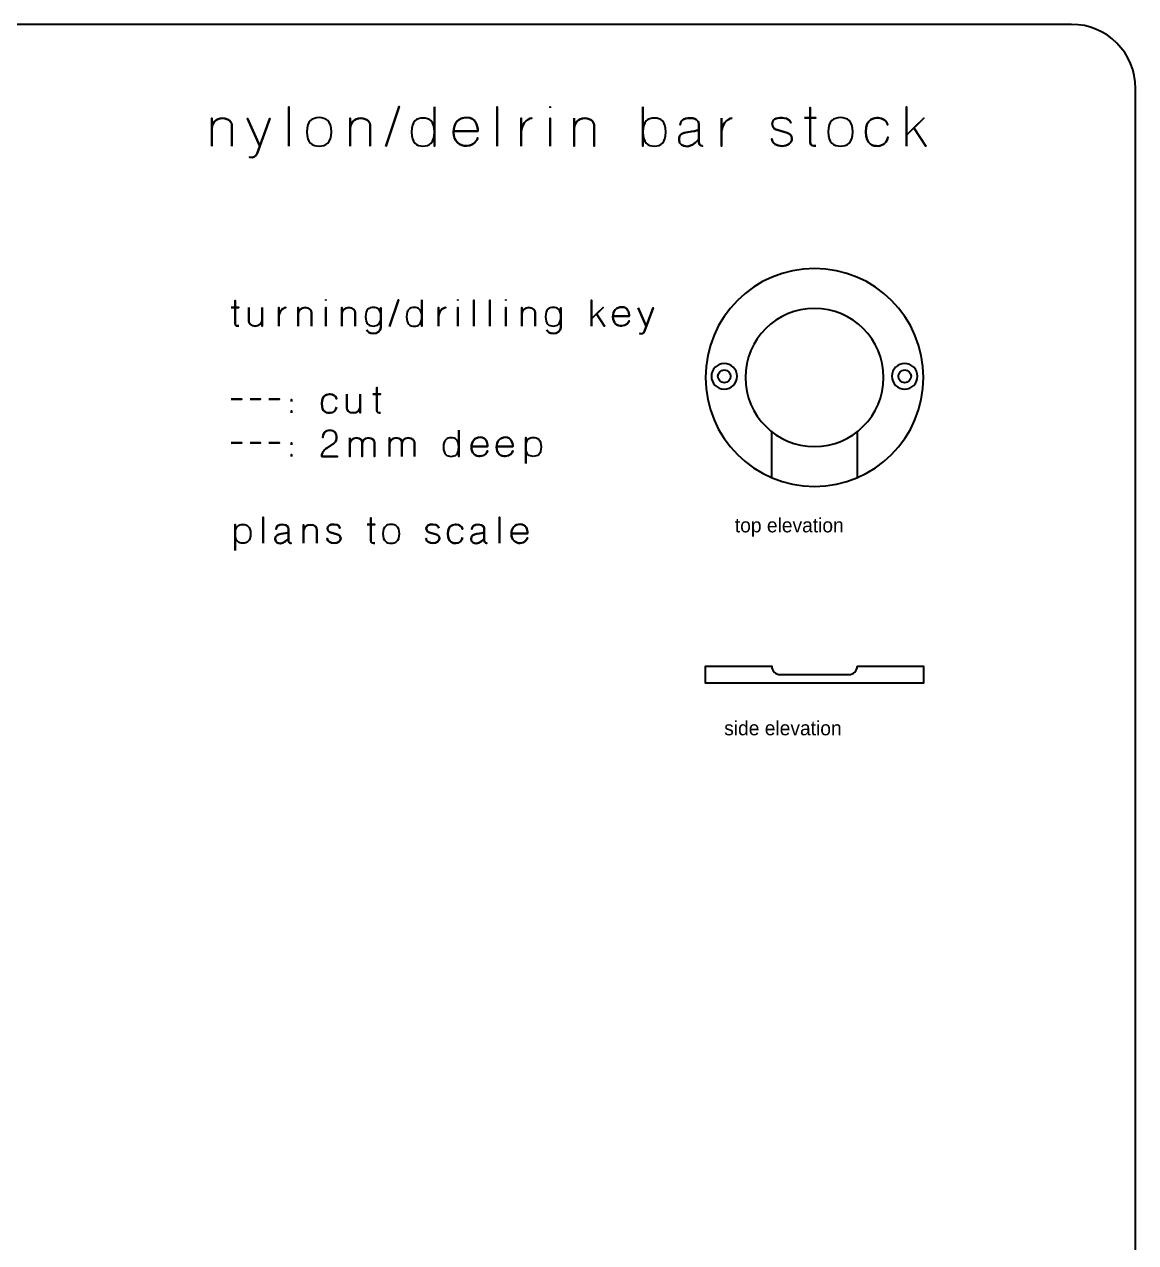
# Model space of a CAD drawing. Header units: inches. Extents: x 215 to 985, y -885 to -315.
# Drawn here: x 724.7 to 984.7, y -600.2 to -315.2 of the extents above; entities that cross this region are included whole.
import ezdxf

# ---------------------------------------------------------------- set-up
doc = ezdxf.new("R2010")
doc.units = ezdxf.units.IN
doc.header["$MEASUREMENT"] = 0
doc.layers.add('Layer 1', color=7, linetype='Continuous')

# ---------------------------------------------------------------- blocks, each defined once
blk = doc.blocks.new('block 285')
at = {"layer": 'Layer 1', "color": 179, "lineweight": 35, "true_color": 0x231f20}
for points, knots in [([(786.57, -343.68), (786.57, -343.68), (786.57, -334.52), (786.57, -334.52), (786.57, -334.52), (786.57, -343.68), (786.57, -343.68)], [0, 0, 0, 0, 1, 1, 1, 2, 2, 2, 2]), ([(809.31, -343.81), (809.31, -343.81), (812.42, -334.44), (812.42, -334.44), (812.42, -334.44), (809.31, -343.81), (809.31, -343.81)], [0, 0, 0, 0, 1, 1, 1, 2, 2, 2, 2]), ([(820.69, -334.5), (820.69, -334.5), (820.69, -343.68), (820.69, -343.68), (820.69, -343.68), (820.69, -334.5), (820.69, -334.5)], [0, 0, 0, 0, 1, 1, 1, 2, 2, 2, 2]), ([(835.32, -343.68), (835.32, -343.68), (835.32, -334.52), (835.32, -334.52), (835.32, -334.52), (835.32, -343.68), (835.32, -343.68)], [0, 0, 0, 0, 1, 1, 1, 2, 2, 2, 2]), ([(847.75, -334.74), (847.75, -334.74), (847.75, -334.51), (847.75, -334.51), (847.75, -334.51), (847.75, -334.74), (847.75, -334.74)], [0, 0, 0, 0, 1, 1, 1, 2, 2, 2, 2]), ([(869.42, -334.49), (869.42, -334.49), (869.42, -343.68), (869.42, -343.68), (869.42, -343.68), (869.42, -334.49), (869.42, -334.49)], [0, 0, 0, 0, 1, 1, 1, 2, 2, 2, 2]), ([(909.86, -343.62), (909.24, -343.65), (908.57, -343.68), (908.57, -342.83), (908.57, -341.97), (908.57, -334.7), (908.57, -334.7), (908.57, -334.7), (908.57, -341.97), (908.57, -342.83), (908.57, -343.68), (909.24, -343.65), (909.86, -343.62)], [0, 0, 0, 0, 1, 1, 1, 2, 2, 2, 3, 3, 3, 4, 4, 4, 4]), ([(931.06, -343.68), (931.06, -343.68), (931.06, -341.12), (931.06, -341.12), (931.06, -341.12), (932.81, -339.41), (932.81, -339.41), (932.81, -339.41), (935.58, -343.68), (935.58, -343.68), (935.58, -343.68), (932.81, -339.41), (932.81, -339.41), (932.81, -339.41), (935.15, -337.17), (935.15, -337.17), (935.15, -337.17), (931.06, -341.12), (931.06, -341.12), (931.06, -341.12), (931.06, -334.52), (931.06, -334.52), (931.06, -334.52), (931.06, -343.68), (931.06, -343.68)], [0, 0, 0, 0, 1, 1, 1, 2, 2, 2, 3, 3, 3, 4, 4, 4, 5, 5, 5, 6, 6, 6, 7, 7, 7, 8, 8, 8, 8]), ([(773.29, -343.68), (773.29, -343.68), (773.29, -339.44), (773.29, -338.85), (773.29, -338.27), (772.71, -337.18), (771.09, -337.17), (769.47, -337.15), (768.62, -338.41), (768.62, -339.58), (768.62, -338.41), (769.47, -337.15), (771.09, -337.17), (772.71, -337.18), (773.29, -338.27), (773.29, -338.85), (773.29, -339.44), (773.29, -343.68), (773.29, -343.68)], [0, 0, 0, 0, 1, 1, 1, 2, 2, 2, 3, 3, 3, 4, 4, 4, 5, 5, 5, 6, 6, 6, 6]), ([(768.62, -343.68), (768.62, -343.68), (768.62, -337.17), (768.62, -337.17), (768.62, -337.17), (768.62, -343.68), (768.62, -343.68)], [0, 0, 0, 0, 1, 1, 1, 2, 2, 2, 2]), ([(779.79, -343.72), (779.79, -343.72), (776.96, -337.2), (776.96, -337.2), (776.96, -337.2), (779.79, -343.72), (779.79, -343.72)], [0, 0, 0, 0, 1, 1, 1, 2, 2, 2, 2]), ([(779.17, -345.39), (779.17, -345.39), (782.19, -337.25), (782.19, -337.25), (782.19, -337.25), (779.17, -345.39), (779.17, -345.39), (778.9, -346.11), (778.29, -346.56), (777.44, -346.3), (778.29, -346.56), (778.9, -346.11), (779.17, -345.39)], [0, 0, 0, 0, 1, 1, 1, 2, 2, 2, 3, 3, 3, 4, 4, 4, 4]), ([(790.8, -340.35), (790.8, -337.79), (792.11, -337.04), (793.69, -337.04), (795.27, -337.04), (796.57, -337.79), (796.57, -340.35), (796.57, -342.93), (795.27, -343.68), (793.69, -343.68), (792.11, -343.68), (790.8, -342.93), (790.8, -340.35)], [0, 0, 0, 0, 1, 1, 1, 2, 2, 2, 3, 3, 3, 4, 4, 4, 4]), ([(790.8, -340.35), (790.8, -337.79), (792.11, -337.04), (793.69, -337.04), (795.27, -337.04), (796.57, -337.79), (796.57, -340.35), (796.57, -342.93), (795.27, -343.68), (793.69, -343.68), (792.11, -343.68), (790.8, -342.93), (790.8, -340.35)], [0, 0, 0, 0, 1, 1, 1, 2, 2, 2, 3, 3, 3, 4, 4, 4, 4]), ([(805.64, -343.68), (805.64, -343.68), (805.64, -339.44), (805.64, -338.85), (805.64, -338.27), (805.05, -337.18), (803.44, -337.17), (801.81, -337.15), (800.96, -338.41), (800.96, -339.58), (800.96, -338.41), (801.81, -337.15), (803.44, -337.17), (805.05, -337.18), (805.64, -338.27), (805.64, -338.85), (805.64, -339.44), (805.64, -343.68), (805.64, -343.68)], [0, 0, 0, 0, 1, 1, 1, 2, 2, 2, 3, 3, 3, 4, 4, 4, 5, 5, 5, 6, 6, 6, 6]), ([(800.96, -343.68), (800.96, -343.68), (800.96, -337.17), (800.96, -337.17), (800.96, -337.17), (800.96, -343.68), (800.96, -343.68)], [0, 0, 0, 0, 1, 1, 1, 2, 2, 2, 2]), ([(817.98, -337.13), (819.45, -337.13), (820.67, -337.86), (820.67, -340.4), (820.67, -342.94), (819.45, -343.68), (817.98, -343.68), (816.51, -343.68), (815.3, -342.94), (815.3, -340.4), (815.3, -337.86), (816.51, -337.13), (817.98, -337.13)], [0, 0, 0, 0, 1, 1, 1, 2, 2, 2, 3, 3, 3, 4, 4, 4, 4]), ([(817.98, -337.13), (819.45, -337.13), (820.67, -337.86), (820.67, -340.4), (820.67, -342.94), (819.45, -343.68), (817.98, -343.68), (816.51, -343.68), (815.3, -342.94), (815.3, -340.4), (815.3, -337.86), (816.51, -337.13), (817.98, -337.13)], [0, 0, 0, 0, 1, 1, 1, 2, 2, 2, 3, 3, 3, 4, 4, 4, 4]), ([(830.81, -340.2), (830.81, -338.79), (830.25, -336.99), (828.23, -336.99), (826.22, -336.99), (825.12, -338.36), (825.12, -340.45), (825.12, -342.56), (826.54, -343.68), (828.23, -343.63), (829.93, -343.58), (830.67, -342.26), (830.76, -341.79), (830.67, -342.26), (829.93, -343.58), (828.23, -343.63), (826.54, -343.68), (825.12, -342.56), (825.12, -340.45), (825.12, -338.36), (826.22, -336.99), (828.23, -336.99), (830.25, -336.99), (830.81, -338.79), (830.81, -340.2), (830.81, -340.2), (825.13, -340.2), (825.13, -340.2), (825.13, -340.2), (830.81, -340.2), (830.81, -340.2)], [0, 0, 0, 0, 1, 1, 1, 2, 2, 2, 3, 3, 3, 4, 4, 4, 5, 5, 5, 6, 6, 6, 7, 7, 7, 8, 8, 8, 9, 9, 9, 10, 10, 10, 10]), ([(840.96, -340.35), (840.92, -338.89), (842.26, -337.15), (843.44, -337.17), (842.26, -337.15), (840.92, -338.89), (840.96, -340.35)], [0, 0, 0, 0, 1, 1, 1, 2, 2, 2, 2]), ([(840.96, -343.68), (840.96, -343.68), (840.96, -337.17), (840.96, -337.17), (840.96, -337.17), (840.96, -343.68), (840.96, -343.68)], [0, 0, 0, 0, 1, 1, 1, 2, 2, 2, 2]), ([(847.75, -343.67), (847.75, -343.67), (847.75, -337.15), (847.75, -337.15), (847.75, -337.15), (847.75, -343.69), (847.75, -343.67)], [0, 0, 0, 0, 1, 1, 1, 2, 2, 2, 2]), ([(858.02, -338.85), (858.02, -338.27), (857.44, -337.18), (855.83, -337.17), (854.2, -337.15), (853.35, -338.41), (853.35, -339.58), (853.35, -338.41), (854.2, -337.15), (855.83, -337.17), (857.44, -337.18), (858.02, -338.27), (858.02, -338.85), (858.02, -339.44), (858.02, -343.68), (858.02, -343.68), (858.02, -343.68), (858.02, -339.44), (858.02, -338.85)], [0, 0, 0, 0, 1, 1, 1, 2, 2, 2, 3, 3, 3, 4, 4, 4, 5, 5, 5, 6, 6, 6, 6]), ([(853.35, -337.17), (853.35, -337.17), (853.35, -343.68), (853.35, -343.68), (853.35, -343.68), (853.35, -337.17), (853.35, -337.17)], [0, 0, 0, 0, 1, 1, 1, 2, 2, 2, 2]), ([(872.11, -337.13), (873.59, -337.13), (874.8, -337.85), (874.8, -340.4), (874.8, -342.94), (873.59, -343.68), (872.11, -343.68), (870.62, -343.68), (869.42, -342.94), (869.42, -340.4), (869.42, -337.85), (870.62, -337.13), (872.11, -337.13)], [0, 0, 0, 0, 1, 1, 1, 2, 2, 2, 3, 3, 3, 4, 4, 4, 4]), ([(872.11, -337.13), (873.59, -337.13), (874.8, -337.85), (874.8, -340.4), (874.8, -342.94), (873.59, -343.68), (872.11, -343.68), (870.62, -343.68), (869.42, -342.94), (869.42, -340.4), (869.42, -337.85), (870.62, -337.13), (872.11, -337.13)], [0, 0, 0, 0, 1, 1, 1, 2, 2, 2, 3, 3, 3, 4, 4, 4, 4]), ([(882.5, -342.85), (882.5, -342.85), (882.5, -338.68), (882.5, -338.68), (882.5, -338.14), (882.23, -337.13), (880.52, -337.13), (878.8, -337.13), (878.17, -337.9), (878.17, -338.7), (878.17, -337.9), (878.8, -337.13), (880.52, -337.13), (882.23, -337.13), (882.5, -338.14), (882.5, -338.68), (882.5, -338.68), (882.5, -342.85), (882.5, -342.85), (882.5, -343.62), (883.4, -343.68), (883.4, -343.68), (883.4, -343.68), (882.5, -343.62), (882.5, -342.85)], [0, 0, 0, 0, 1, 1, 1, 2, 2, 2, 3, 3, 3, 4, 4, 4, 5, 5, 5, 6, 6, 6, 7, 7, 7, 8, 8, 8, 8]), ([(890.31, -337.17), (889.13, -337.15), (887.78, -338.89), (887.82, -340.35), (887.78, -338.89), (889.13, -337.15), (890.31, -337.17)], [0, 0, 0, 0, 1, 1, 1, 2, 2, 2, 2]), ([(887.82, -337.17), (887.82, -337.17), (887.82, -343.68), (887.82, -343.68), (887.82, -343.68), (887.82, -337.17), (887.82, -337.17)], [0, 0, 0, 0, 1, 1, 1, 2, 2, 2, 2]), ([(904, -338.33), (904.02, -338.02), (903.6, -337.13), (902, -337.06), (900.4, -337.03), (899.67, -337.53), (899.67, -338.51), (899.67, -339.5), (900.49, -339.81), (900.8, -339.9), (900.8, -339.9), (903.2, -340.61), (903.2, -340.61), (903.51, -340.68), (904.28, -341.03), (904.28, -341.97), (904.28, -342.91), (903.27, -343.68), (902, -343.68), (900.73, -343.68), (899.58, -343.01), (899.58, -342.02), (899.58, -343.01), (900.73, -343.68), (902, -343.68), (903.27, -343.68), (904.28, -342.91), (904.28, -341.97), (904.28, -341.03), (903.51, -340.68), (903.2, -340.61), (903.2, -340.61), (900.8, -339.9), (900.8, -339.9), (900.49, -339.81), (899.67, -339.5), (899.67, -338.51), (899.67, -337.53), (900.4, -337.03), (902, -337.06), (903.6, -337.13), (904.02, -338.02), (904, -338.33)], [0, 0, 0, 0, 1, 1, 1, 2, 2, 2, 3, 3, 3, 4, 4, 4, 5, 5, 5, 6, 6, 6, 7, 7, 7, 8, 8, 8, 9, 9, 9, 10, 10, 10, 11, 11, 11, 12, 12, 12, 13, 13, 13, 14, 14, 14, 14]), ([(907.24, -337.1), (907.24, -337.1), (909.89, -337.1), (909.89, -337.1), (909.89, -337.1), (907.24, -337.1), (907.24, -337.1)], [0, 0, 0, 0, 1, 1, 1, 2, 2, 2, 2]), ([(912.75, -340.35), (912.75, -337.79), (914.06, -337.04), (915.63, -337.04), (917.22, -337.04), (918.51, -337.79), (918.51, -340.35), (918.51, -342.93), (917.22, -343.68), (915.63, -343.68), (914.06, -343.68), (912.75, -342.93), (912.75, -340.35)], [0, 0, 0, 0, 1, 1, 1, 2, 2, 2, 3, 3, 3, 4, 4, 4, 4]), ([(912.75, -340.35), (912.75, -337.79), (914.06, -337.04), (915.63, -337.04), (917.22, -337.04), (918.51, -337.79), (918.51, -340.35), (918.51, -342.93), (917.22, -343.68), (915.63, -343.68), (914.06, -343.68), (912.75, -342.93), (912.75, -340.35)], [0, 0, 0, 0, 1, 1, 1, 2, 2, 2, 3, 3, 3, 4, 4, 4, 4]), ([(924.44, -343.68), (923.38, -343.68), (921.54, -343.5), (921.54, -340.32), (921.54, -337.14), (923.59, -337.1), (924.49, -337.1), (925.4, -337.1), (926.59, -337.8), (926.67, -338.69), (926.59, -337.8), (925.4, -337.1), (924.49, -337.1), (923.59, -337.1), (921.54, -337.14), (921.54, -340.32), (921.54, -343.5), (923.38, -343.68), (924.44, -343.68), (925.52, -343.68), (926.67, -342.68), (926.7, -341.61), (926.67, -342.68), (925.52, -343.68), (924.44, -343.68)], [0, 0, 0, 0, 1, 1, 1, 2, 2, 2, 3, 3, 3, 4, 4, 4, 5, 5, 5, 6, 6, 6, 7, 7, 7, 8, 8, 8, 8]), ([(879.77, -343.76), (878.71, -343.72), (877.87, -343.39), (877.87, -342.22), (877.87, -341.04), (878.59, -340.54), (879.93, -340.42), (881.27, -340.29), (881.86, -340.09), (882.5, -339.91), (881.86, -340.09), (881.27, -340.29), (879.93, -340.42), (878.59, -340.54), (877.87, -341.04), (877.87, -342.22), (877.87, -343.39), (878.71, -343.72), (879.77, -343.76), (880.81, -343.79), (882.12, -342.56), (882.5, -342.02), (882.12, -342.56), (880.81, -343.79), (879.77, -343.76)], [0, 0, 0, 0, 1, 1, 1, 2, 2, 2, 3, 3, 3, 4, 4, 4, 5, 5, 5, 6, 6, 6, 7, 7, 7, 8, 8, 8, 8])]:
    blk.add_open_spline(points, degree=3, knots=knots, dxfattribs=at)
blk = doc.blocks.new('block 287')
at = {"layer": 'Layer 1', "color": 179, "lineweight": 35, "true_color": 0x231f20}
blk.add_open_spline([(888.44, -396.06), (887.61, -396.06), (886.95, -396.73), (886.95, -397.55), (886.95, -398.37), (887.61, -399.04), (888.44, -399.04), (889.26, -399.04), (889.93, -398.37), (889.93, -397.55), (889.93, -396.73), (889.26, -396.06), (888.44, -396.06)], degree=3, knots=[0, 0, 0, 0, 1, 1, 1, 2, 2, 2, 3, 3, 3, 4, 4, 4, 4], dxfattribs=at)
blk = doc.blocks.new('block 286')
at = {"layer": 'Layer 1'}
blk.add_blockref('block 287', (0, 0), dxfattribs=at)
blk = doc.blocks.new('block 289')
at = {"layer": 'Layer 1', "color": 179, "lineweight": 35, "true_color": 0x231f20}
blk.add_open_spline([(930.66, -396.06), (929.84, -396.06), (929.17, -396.73), (929.17, -397.55), (929.17, -398.37), (929.84, -399.04), (930.66, -399.04), (931.48, -399.04), (932.15, -398.37), (932.15, -397.55), (932.15, -396.73), (931.48, -396.06), (930.66, -396.06)], degree=3, knots=[0, 0, 0, 0, 1, 1, 1, 2, 2, 2, 3, 3, 3, 4, 4, 4, 4], dxfattribs=at)
blk = doc.blocks.new('block 288')
at = {"layer": 'Layer 1'}
blk.add_blockref('block 289', (0, 0), dxfattribs=at)

msp = doc.modelspace()

# ---------------------------------------------------------------- linework, layer by layer
at = {"layer": 'Layer 1', "color": 95, "lineweight": 35, "true_color": 0x2db34a}
for points in [[(899.56, -421.31), (899.56, -410.5)], [(919.56, -410.5), (919.56, -421.31)]]:
    msp.add_lwpolyline(points, dxfattribs=at)
at = {"layer": 'Layer 1', "color": 179, "lineweight": 35, "true_color": 0x231f20}
for points, knots in [([(984.67, -870.21), (984.67, -878.5), (977.96, -885.21), (969.67, -885.21), (969.67, -885.21), (229.67, -885.21), (229.67, -885.21), (221.39, -885.21), (214.67, -878.5), (214.67, -870.21), (214.67, -870.21), (214.67, -330.21), (214.67, -330.21), (214.67, -321.93), (221.39, -315.21), (229.67, -315.21), (229.67, -315.21), (969.67, -315.21), (969.67, -315.21), (977.96, -315.21), (984.67, -321.93), (984.67, -330.21), (984.67, -330.21), (984.67, -870.21), (984.67, -870.21)], [0, 0, 0, 0, 1, 1, 1, 2, 2, 2, 3, 3, 3, 4, 4, 4, 5, 5, 5, 6, 6, 6, 7, 7, 7, 8, 8, 8, 8]), ([(935.06, -397.82), (935.06, -411.9), (923.65, -423.32), (909.56, -423.32), (895.48, -423.32), (884.06, -411.9), (884.06, -397.82), (884.06, -383.74), (895.48, -372.32), (909.56, -372.32), (923.65, -372.32), (935.06, -383.74), (935.06, -397.82)], [0, 0, 0, 0, 1, 1, 1, 2, 2, 2, 3, 3, 3, 4, 4, 4, 4]), ([(773.14, -381.42), (773.14, -381.42), (774.91, -381.42), (774.91, -381.42), (774.91, -381.42), (773.14, -381.42), (773.14, -381.42)], [0, 0, 0, 0, 1, 1, 1, 2, 2, 2, 2]), ([(774.89, -385.76), (774.48, -385.79), (774.03, -385.81), (774.03, -385.24), (774.03, -384.66), (774.03, -379.82), (774.03, -379.82), (774.03, -379.82), (774.03, -384.66), (774.03, -385.24), (774.03, -385.81), (774.48, -385.79), (774.89, -385.76)], [0, 0, 0, 0, 1, 1, 1, 2, 2, 2, 3, 3, 3, 4, 4, 4, 4]), ([(777.25, -381.44), (777.25, -381.44), (777.25, -384.28), (777.25, -384.67), (777.25, -385.06), (777.64, -385.79), (778.71, -385.8), (779.79, -385.81), (780.37, -384.97), (780.37, -384.19), (780.37, -384.97), (779.79, -385.81), (778.71, -385.8), (777.64, -385.79), (777.25, -385.06), (777.25, -384.67), (777.25, -384.28), (777.25, -381.44), (777.25, -381.44)], [0, 0, 0, 0, 1, 1, 1, 2, 2, 2, 3, 3, 3, 4, 4, 4, 5, 5, 5, 6, 6, 6, 6]), ([(780.37, -381.44), (780.37, -381.44), (780.37, -385.8), (780.37, -385.8), (780.37, -385.8), (780.37, -381.44), (780.37, -381.44)], [0, 0, 0, 0, 1, 1, 1, 2, 2, 2, 2]), ([(784.27, -383.59), (784.24, -382.61), (785.14, -381.45), (785.92, -381.46), (785.14, -381.45), (784.24, -382.61), (784.27, -383.59)], [0, 0, 0, 0, 1, 1, 1, 2, 2, 2, 2]), ([(784.27, -385.81), (784.27, -385.81), (784.27, -381.46), (784.27, -381.46), (784.27, -381.46), (784.27, -385.81), (784.27, -385.81)], [0, 0, 0, 0, 1, 1, 1, 2, 2, 2, 2]), ([(791.9, -385.81), (791.9, -385.81), (791.9, -382.98), (791.9, -382.59), (791.9, -382.2), (791.51, -381.47), (790.44, -381.46), (789.35, -381.45), (788.79, -382.29), (788.79, -383.07), (788.79, -382.29), (789.35, -381.45), (790.44, -381.46), (791.51, -381.47), (791.9, -382.2), (791.9, -382.59), (791.9, -382.98), (791.9, -385.81), (791.9, -385.81)], [0, 0, 0, 0, 1, 1, 1, 2, 2, 2, 3, 3, 3, 4, 4, 4, 5, 5, 5, 6, 6, 6, 6]), ([(788.79, -385.81), (788.79, -385.81), (788.79, -381.46), (788.79, -381.46), (788.79, -381.46), (788.79, -385.81), (788.79, -385.81)], [0, 0, 0, 0, 1, 1, 1, 2, 2, 2, 2]), ([(795.27, -379.84), (795.27, -379.84), (795.27, -379.69), (795.27, -379.69), (795.27, -379.69), (795.27, -379.84), (795.27, -379.84)], [0, 0, 0, 0, 1, 1, 1, 2, 2, 2, 2]), ([(795.27, -385.8), (795.27, -385.8), (795.27, -381.45), (795.27, -381.45), (795.27, -381.45), (795.27, -385.81), (795.27, -385.8)], [0, 0, 0, 0, 1, 1, 1, 2, 2, 2, 2]), ([(802.12, -385.81), (802.12, -385.81), (802.12, -382.98), (802.12, -382.59), (802.12, -382.2), (801.73, -381.47), (800.66, -381.46), (799.57, -381.45), (799.01, -382.29), (799.01, -383.07), (799.01, -382.29), (799.57, -381.45), (800.66, -381.46), (801.73, -381.47), (802.12, -382.2), (802.12, -382.59), (802.12, -382.98), (802.12, -385.81), (802.12, -385.81)], [0, 0, 0, 0, 1, 1, 1, 2, 2, 2, 3, 3, 3, 4, 4, 4, 5, 5, 5, 6, 6, 6, 6]), ([(799.01, -385.81), (799.01, -385.81), (799.01, -381.46), (799.01, -381.46), (799.01, -381.46), (799.01, -385.81), (799.01, -385.81)], [0, 0, 0, 0, 1, 1, 1, 2, 2, 2, 2]), ([(806.35, -381.42), (807.34, -381.42), (808.15, -381.91), (808.15, -383.6), (808.15, -385.3), (807.34, -385.79), (806.35, -385.79), (805.37, -385.79), (804.57, -385.3), (804.57, -383.6), (804.57, -381.91), (805.37, -381.42), (806.35, -381.42)], [0, 0, 0, 0, 1, 1, 1, 2, 2, 2, 3, 3, 3, 4, 4, 4, 4]), ([(806.35, -381.42), (807.34, -381.42), (808.15, -381.91), (808.15, -383.6), (808.15, -385.3), (807.34, -385.79), (806.35, -385.79), (805.37, -385.79), (804.57, -385.3), (804.57, -383.6), (804.57, -381.91), (805.37, -381.42), (806.35, -381.42)], [0, 0, 0, 0, 1, 1, 1, 2, 2, 2, 3, 3, 3, 4, 4, 4, 4]), ([(804.82, -386.69), (804.91, -387.19), (805.53, -387.48), (806.38, -387.52), (807.24, -387.54), (808.15, -386.91), (808.15, -386.12), (808.15, -385.32), (808.15, -381.49), (808.15, -381.49), (808.15, -381.49), (808.15, -385.32), (808.15, -386.12), (808.15, -386.91), (807.24, -387.54), (806.38, -387.52), (805.53, -387.48), (804.91, -387.19), (804.82, -386.69)], [0, 0, 0, 0, 1, 1, 1, 2, 2, 2, 3, 3, 3, 4, 4, 4, 5, 5, 5, 6, 6, 6, 6]), ([(810.15, -385.89), (810.15, -385.89), (812.22, -379.64), (812.22, -379.64), (812.22, -379.64), (810.15, -385.89), (810.15, -385.89)], [0, 0, 0, 0, 1, 1, 1, 2, 2, 2, 2]), ([(815.93, -381.44), (816.91, -381.44), (817.73, -381.93), (817.73, -383.62), (817.73, -385.31), (816.91, -385.81), (815.93, -385.81), (814.95, -385.81), (814.14, -385.31), (814.14, -383.62), (814.14, -381.93), (814.95, -381.44), (815.93, -381.44)], [0, 0, 0, 0, 1, 1, 1, 2, 2, 2, 3, 3, 3, 4, 4, 4, 4]), ([(815.93, -381.44), (816.91, -381.44), (817.73, -381.93), (817.73, -383.62), (817.73, -385.31), (816.91, -385.81), (815.93, -385.81), (814.95, -385.81), (814.14, -385.31), (814.14, -383.62), (814.14, -381.93), (814.95, -381.44), (815.93, -381.44)], [0, 0, 0, 0, 1, 1, 1, 2, 2, 2, 3, 3, 3, 4, 4, 4, 4]), ([(817.73, -379.68), (817.73, -379.68), (817.73, -385.81), (817.73, -385.81), (817.73, -385.81), (817.73, -379.68), (817.73, -379.68)], [0, 0, 0, 0, 1, 1, 1, 2, 2, 2, 2]), ([(821.63, -383.59), (821.6, -382.61), (822.5, -381.45), (823.29, -381.46), (822.5, -381.45), (821.6, -382.61), (821.63, -383.59)], [0, 0, 0, 0, 1, 1, 1, 2, 2, 2, 2]), ([(821.63, -385.81), (821.63, -385.81), (821.63, -381.46), (821.63, -381.46), (821.63, -381.46), (821.63, -385.81), (821.63, -385.81)], [0, 0, 0, 0, 1, 1, 1, 2, 2, 2, 2]), ([(826.16, -379.84), (826.16, -379.84), (826.16, -379.69), (826.16, -379.69), (826.16, -379.69), (826.16, -379.84), (826.16, -379.84)], [0, 0, 0, 0, 1, 1, 1, 2, 2, 2, 2]), ([(826.16, -385.8), (826.16, -385.8), (826.16, -381.45), (826.16, -381.45), (826.16, -381.45), (826.16, -385.81), (826.16, -385.8)], [0, 0, 0, 0, 1, 1, 1, 2, 2, 2, 2]), ([(829.89, -385.81), (829.89, -385.81), (829.89, -379.7), (829.89, -379.7), (829.89, -379.7), (829.89, -385.81), (829.89, -385.81)], [0, 0, 0, 0, 1, 1, 1, 2, 2, 2, 2]), ([(833.62, -385.81), (833.62, -385.81), (833.62, -379.7), (833.62, -379.7), (833.62, -379.7), (833.62, -385.81), (833.62, -385.81)], [0, 0, 0, 0, 1, 1, 1, 2, 2, 2, 2]), ([(837.37, -379.84), (837.37, -379.84), (837.37, -379.69), (837.37, -379.69), (837.37, -379.69), (837.37, -379.84), (837.37, -379.84)], [0, 0, 0, 0, 1, 1, 1, 2, 2, 2, 2]), ([(837.37, -385.8), (837.37, -385.8), (837.37, -381.45), (837.37, -381.45), (837.37, -381.45), (837.37, -385.81), (837.37, -385.8)], [0, 0, 0, 0, 1, 1, 1, 2, 2, 2, 2]), ([(844.22, -385.81), (844.22, -385.81), (844.22, -382.98), (844.22, -382.59), (844.22, -382.2), (843.83, -381.47), (842.75, -381.46), (841.67, -381.45), (841.1, -382.29), (841.1, -383.07), (841.1, -382.29), (841.67, -381.45), (842.75, -381.46), (843.83, -381.47), (844.22, -382.2), (844.22, -382.59), (844.22, -382.98), (844.22, -385.81), (844.22, -385.81)], [0, 0, 0, 0, 1, 1, 1, 2, 2, 2, 3, 3, 3, 4, 4, 4, 5, 5, 5, 6, 6, 6, 6]), ([(841.1, -385.81), (841.1, -385.81), (841.1, -381.46), (841.1, -381.46), (841.1, -381.46), (841.1, -385.81), (841.1, -385.81)], [0, 0, 0, 0, 1, 1, 1, 2, 2, 2, 2]), ([(848.45, -381.42), (849.43, -381.42), (850.25, -381.91), (850.25, -383.6), (850.25, -385.3), (849.43, -385.79), (848.45, -385.79), (847.47, -385.79), (846.66, -385.3), (846.66, -383.6), (846.66, -381.91), (847.47, -381.42), (848.45, -381.42)], [0, 0, 0, 0, 1, 1, 1, 2, 2, 2, 3, 3, 3, 4, 4, 4, 4]), ([(848.45, -381.42), (849.43, -381.42), (850.25, -381.91), (850.25, -383.6), (850.25, -385.3), (849.43, -385.79), (848.45, -385.79), (847.47, -385.79), (846.66, -385.3), (846.66, -383.6), (846.66, -381.91), (847.47, -381.42), (848.45, -381.42)], [0, 0, 0, 0, 1, 1, 1, 2, 2, 2, 3, 3, 3, 4, 4, 4, 4]), ([(846.92, -386.69), (847.01, -387.19), (847.63, -387.48), (848.48, -387.52), (849.34, -387.54), (850.25, -386.91), (850.25, -386.12), (850.25, -385.32), (850.25, -381.49), (850.25, -381.49), (850.25, -381.49), (850.25, -385.32), (850.25, -386.12), (850.25, -386.91), (849.34, -387.54), (848.48, -387.52), (847.63, -387.48), (847.01, -387.19), (846.92, -386.69)], [0, 0, 0, 0, 1, 1, 1, 2, 2, 2, 3, 3, 3, 4, 4, 4, 5, 5, 5, 6, 6, 6, 6]), ([(857.39, -385.81), (857.39, -385.81), (857.39, -384.09), (857.39, -384.09), (857.39, -384.09), (858.56, -382.96), (858.56, -382.96), (858.56, -382.96), (860.41, -385.81), (860.41, -385.81), (860.41, -385.81), (858.56, -382.96), (858.56, -382.96), (858.56, -382.96), (860.12, -381.46), (860.12, -381.46), (860.12, -381.46), (857.39, -384.09), (857.39, -384.09), (857.39, -384.09), (857.39, -379.7), (857.39, -379.7), (857.39, -379.7), (857.39, -385.81), (857.39, -385.81)], [0, 0, 0, 0, 1, 1, 1, 2, 2, 2, 3, 3, 3, 4, 4, 4, 5, 5, 5, 6, 6, 6, 7, 7, 7, 8, 8, 8, 8]), ([(862.43, -383.49), (862.43, -383.49), (866.21, -383.49), (866.21, -383.49), (866.21, -382.55), (865.84, -381.34), (864.49, -381.34), (863.16, -381.34), (862.42, -382.26), (862.42, -383.65), (862.42, -385.06), (863.37, -385.81), (864.49, -385.77), (865.63, -385.74), (866.12, -384.86), (866.18, -384.54), (866.12, -384.86), (865.63, -385.74), (864.49, -385.77), (863.37, -385.81), (862.42, -385.06), (862.42, -383.65), (862.42, -382.26), (863.16, -381.34), (864.49, -381.34), (865.84, -381.34), (866.21, -382.55), (866.21, -383.49), (866.21, -383.49), (862.43, -383.49), (862.43, -383.49)], [0, 0, 0, 0, 1, 1, 1, 2, 2, 2, 3, 3, 3, 4, 4, 4, 5, 5, 5, 6, 6, 6, 7, 7, 7, 8, 8, 8, 9, 9, 9, 10, 10, 10, 10]), ([(868.3, -381.49), (868.3, -381.49), (870.19, -385.83), (870.19, -385.83), (870.19, -385.83), (868.3, -381.49), (868.3, -381.49)], [0, 0, 0, 0, 1, 1, 1, 2, 2, 2, 2]), ([(868.63, -387.55), (869.19, -387.73), (869.6, -387.42), (869.78, -386.95), (869.78, -386.95), (871.79, -381.52), (871.79, -381.52), (871.79, -381.52), (869.78, -386.95), (869.78, -386.95), (869.6, -387.42), (869.19, -387.73), (868.63, -387.55)], [0, 0, 0, 0, 1, 1, 1, 2, 2, 2, 3, 3, 3, 4, 4, 4, 4]), ([(925.71, -397.82), (925.71, -406.74), (918.48, -413.97), (909.56, -413.97), (900.64, -413.97), (893.41, -406.74), (893.41, -397.82), (893.41, -388.9), (900.64, -381.67), (909.56, -381.67), (918.48, -381.67), (925.71, -388.9), (925.71, -397.82)], [0, 0, 0, 0, 1, 1, 1, 2, 2, 2, 3, 3, 3, 4, 4, 4, 4]), ([(797.76, -404.75), (797.74, -405.46), (796.97, -406.13), (796.25, -406.13), (795.54, -406.13), (794.31, -406.01), (794.31, -403.88), (794.31, -401.76), (795.69, -401.74), (796.29, -401.74), (796.89, -401.74), (797.68, -402.2), (797.74, -402.8), (797.68, -402.2), (796.89, -401.74), (796.29, -401.74), (795.69, -401.74), (794.31, -401.76), (794.31, -403.88), (794.31, -406.01), (795.54, -406.13), (796.25, -406.13), (796.97, -406.13), (797.74, -405.46), (797.76, -404.75)], [0, 0, 0, 0, 1, 1, 1, 2, 2, 2, 3, 3, 3, 4, 4, 4, 5, 5, 5, 6, 6, 6, 7, 7, 7, 8, 8, 8, 8]), ([(800.18, -401.76), (800.18, -401.76), (800.18, -404.6), (800.18, -404.99), (800.18, -405.38), (800.57, -406.11), (801.65, -406.12), (802.73, -406.13), (803.31, -405.29), (803.31, -404.51), (803.31, -405.29), (802.73, -406.13), (801.65, -406.12), (800.57, -406.11), (800.18, -405.38), (800.18, -404.99), (800.18, -404.6), (800.18, -401.76), (800.18, -401.76)], [0, 0, 0, 0, 1, 1, 1, 2, 2, 2, 3, 3, 3, 4, 4, 4, 5, 5, 5, 6, 6, 6, 6]), ([(803.31, -401.76), (803.31, -401.76), (803.31, -406.12), (803.31, -406.12), (803.31, -406.12), (803.31, -401.76), (803.31, -401.76)], [0, 0, 0, 0, 1, 1, 1, 2, 2, 2, 2]), ([(806.26, -401.74), (806.26, -401.74), (808.03, -401.74), (808.03, -401.74), (808.03, -401.74), (806.26, -401.74), (806.26, -401.74)], [0, 0, 0, 0, 1, 1, 1, 2, 2, 2, 2]), ([(808.01, -406.08), (807.6, -406.11), (807.15, -406.13), (807.15, -405.56), (807.15, -404.98), (807.15, -400.14), (807.15, -400.14), (807.15, -400.14), (807.15, -404.98), (807.15, -405.56), (807.15, -406.13), (807.6, -406.11), (808.01, -406.08)], [0, 0, 0, 0, 1, 1, 1, 2, 2, 2, 3, 3, 3, 4, 4, 4, 4]), ([(773.14, -402.93), (773.14, -402.93), (775.6, -402.93), (775.6, -402.93), (775.6, -402.93), (773.14, -402.93), (773.14, -402.93)], [0, 0, 0, 0, 1, 1, 1, 2, 2, 2, 2]), ([(777.54, -402.93), (777.54, -402.93), (780.01, -402.93), (780.01, -402.93), (780.01, -402.93), (777.54, -402.93), (777.54, -402.93)], [0, 0, 0, 0, 1, 1, 1, 2, 2, 2, 2]), ([(781.95, -402.93), (781.95, -402.93), (784.41, -402.93), (784.41, -402.93), (784.41, -402.93), (781.95, -402.93), (781.95, -402.93)], [0, 0, 0, 0, 1, 1, 1, 2, 2, 2, 2]), ([(787.26, -403.45), (787.26, -403.45), (787.26, -402.98), (787.26, -402.98), (787.26, -402.98), (787.26, -403.45), (787.26, -403.45)], [0, 0, 0, 0, 1, 1, 1, 2, 2, 2, 2]), ([(787.26, -406.13), (787.26, -406.13), (787.26, -405.66), (787.26, -405.66), (787.26, -405.66), (787.26, -406.13), (787.26, -406.13)], [0, 0, 0, 0, 1, 1, 1, 2, 2, 2, 2]), ([(794.31, -416.29), (794.35, -415.05), (795.01, -414.65), (795.73, -414.18), (795.73, -414.18), (797.18, -413.21), (797.18, -413.21), (797.78, -412.8), (797.77, -412.2), (797.77, -411.64), (797.77, -411.06), (797.41, -410.13), (796.21, -410.13), (795, -410.13), (794.55, -411.03), (794.55, -411.87), (794.55, -411.03), (795, -410.13), (796.21, -410.13), (797.41, -410.13), (797.77, -411.06), (797.77, -411.64), (797.77, -412.2), (797.78, -412.8), (797.18, -413.21), (797.18, -413.21), (795.73, -414.18), (795.73, -414.18), (795.01, -414.65), (794.35, -415.05), (794.31, -416.29), (794.31, -416.29), (797.95, -416.29), (797.95, -416.29), (797.95, -416.29), (794.31, -416.29), (794.31, -416.29)], [0, 0, 0, 0, 1, 1, 1, 2, 2, 2, 3, 3, 3, 4, 4, 4, 5, 5, 5, 6, 6, 6, 7, 7, 7, 8, 8, 8, 9, 9, 9, 10, 10, 10, 11, 11, 11, 12, 12, 12, 12]), ([(826.36, -410.16), (826.36, -410.16), (826.36, -416.29), (826.36, -416.29), (826.36, -416.29), (826.36, -410.16), (826.36, -410.16)], [0, 0, 0, 0, 1, 1, 1, 2, 2, 2, 2]), ([(787.26, -413.61), (787.26, -413.61), (787.26, -413.14), (787.26, -413.14), (787.26, -413.14), (787.26, -413.61), (787.26, -413.61)], [0, 0, 0, 0, 1, 1, 1, 2, 2, 2, 2]), ([(803.75, -413.07), (803.75, -412.68), (803.49, -411.95), (802.42, -411.94), (801.34, -411.93), (800.86, -412.77), (800.86, -413.55), (800.86, -412.77), (801.34, -411.93), (802.42, -411.94), (803.49, -411.95), (803.75, -412.68), (803.75, -413.07), (803.75, -413.46), (803.75, -416.29), (803.75, -416.29), (803.75, -416.29), (803.75, -413.46), (803.75, -413.07)], [0, 0, 0, 0, 1, 1, 1, 2, 2, 2, 3, 3, 3, 4, 4, 4, 5, 5, 5, 6, 6, 6, 6]), ([(800.86, -411.94), (800.86, -411.94), (800.86, -416.29), (800.86, -416.29), (800.86, -416.29), (800.86, -411.94), (800.86, -411.94)], [0, 0, 0, 0, 1, 1, 1, 2, 2, 2, 2]), ([(806.66, -413.07), (806.66, -412.68), (806.29, -411.95), (805.21, -411.94), (804.14, -411.93), (803.75, -412.77), (803.75, -413.55), (803.75, -412.77), (804.14, -411.93), (805.21, -411.94), (806.29, -411.95), (806.66, -412.68), (806.66, -413.07), (806.66, -413.46), (806.66, -416.29), (806.66, -416.29), (806.66, -416.29), (806.66, -413.46), (806.66, -413.07)], [0, 0, 0, 0, 1, 1, 1, 2, 2, 2, 3, 3, 3, 4, 4, 4, 5, 5, 5, 6, 6, 6, 6]), ([(813.04, -416.29), (813.04, -416.29), (813.04, -413.46), (813.04, -413.07), (813.04, -412.68), (812.79, -411.95), (811.71, -411.94), (810.64, -411.93), (810.16, -412.77), (810.16, -413.55), (810.16, -412.77), (810.64, -411.93), (811.71, -411.94), (812.79, -411.95), (813.04, -412.68), (813.04, -413.07), (813.04, -413.46), (813.04, -416.29), (813.04, -416.29)], [0, 0, 0, 0, 1, 1, 1, 2, 2, 2, 3, 3, 3, 4, 4, 4, 5, 5, 5, 6, 6, 6, 6]), ([(810.16, -416.29), (810.16, -416.29), (810.16, -411.94), (810.16, -411.94), (810.16, -411.94), (810.16, -416.29), (810.16, -416.29)], [0, 0, 0, 0, 1, 1, 1, 2, 2, 2, 2]), ([(815.96, -416.29), (815.96, -416.29), (815.96, -413.46), (815.96, -413.07), (815.96, -412.68), (815.58, -411.95), (814.51, -411.94), (813.43, -411.93), (813.04, -412.77), (813.04, -413.55), (813.04, -412.77), (813.43, -411.93), (814.51, -411.94), (815.58, -411.95), (815.96, -412.68), (815.96, -413.07), (815.96, -413.46), (815.96, -416.29), (815.96, -416.29)], [0, 0, 0, 0, 1, 1, 1, 2, 2, 2, 3, 3, 3, 4, 4, 4, 5, 5, 5, 6, 6, 6, 6]), ([(824.56, -411.92), (825.54, -411.92), (826.35, -412.41), (826.35, -414.1), (826.35, -415.79), (825.54, -416.29), (824.56, -416.29), (823.58, -416.29), (822.77, -415.79), (822.77, -414.1), (822.77, -412.41), (823.58, -411.92), (824.56, -411.92)], [0, 0, 0, 0, 1, 1, 1, 2, 2, 2, 3, 3, 3, 4, 4, 4, 4]), ([(824.56, -411.92), (825.54, -411.92), (826.35, -412.41), (826.35, -414.1), (826.35, -415.79), (825.54, -416.29), (824.56, -416.29), (823.58, -416.29), (822.77, -415.79), (822.77, -414.1), (822.77, -412.41), (823.58, -411.92), (824.56, -411.92)], [0, 0, 0, 0, 1, 1, 1, 2, 2, 2, 3, 3, 3, 4, 4, 4, 4]), ([(829.32, -413.97), (829.32, -413.97), (833.11, -413.97), (833.11, -413.97), (833.11, -413.03), (832.74, -411.82), (831.39, -411.82), (830.05, -411.82), (829.32, -412.74), (829.32, -414.13), (829.32, -415.54), (830.26, -416.29), (831.39, -416.25), (832.52, -416.22), (833.02, -415.34), (833.08, -415.02), (833.02, -415.34), (832.52, -416.22), (831.39, -416.25), (830.26, -416.29), (829.32, -415.54), (829.32, -414.13), (829.32, -412.74), (830.05, -411.82), (831.39, -411.82), (832.74, -411.82), (833.11, -413.03), (833.11, -413.97), (833.11, -413.97), (829.32, -413.97), (829.32, -413.97)], [0, 0, 0, 0, 1, 1, 1, 2, 2, 2, 3, 3, 3, 4, 4, 4, 5, 5, 5, 6, 6, 6, 7, 7, 7, 8, 8, 8, 9, 9, 9, 10, 10, 10, 10]), ([(835.21, -413.97), (835.21, -413.97), (838.99, -413.97), (838.99, -413.97), (838.99, -413.03), (838.62, -411.82), (837.27, -411.82), (835.94, -411.82), (835.2, -412.74), (835.2, -414.13), (835.2, -415.54), (836.15, -416.29), (837.27, -416.25), (838.41, -416.22), (838.9, -415.34), (838.96, -415.02), (838.9, -415.34), (838.41, -416.22), (837.27, -416.25), (836.15, -416.29), (835.2, -415.54), (835.2, -414.13), (835.2, -412.74), (835.94, -411.82), (837.27, -411.82), (838.62, -411.82), (838.99, -413.03), (838.99, -413.97), (838.99, -413.97), (835.21, -413.97), (835.21, -413.97)], [0, 0, 0, 0, 1, 1, 1, 2, 2, 2, 3, 3, 3, 4, 4, 4, 5, 5, 5, 6, 6, 6, 7, 7, 7, 8, 8, 8, 9, 9, 9, 10, 10, 10, 10]), ([(842, -417.97), (842, -417.97), (842, -411.86), (842, -411.86), (842, -411.86), (842, -417.97), (842, -417.97)], [0, 0, 0, 0, 1, 1, 1, 2, 2, 2, 2]), ([(843.79, -416.29), (844.78, -416.29), (845.59, -415.79), (845.59, -414.07), (845.59, -412.36), (844.78, -411.86), (843.79, -411.86), (842.81, -411.86), (842.01, -412.36), (842.01, -414.07), (842.01, -415.79), (842.81, -416.29), (843.79, -416.29)], [0, 0, 0, 0, 1, 1, 1, 2, 2, 2, 3, 3, 3, 4, 4, 4, 4]), ([(843.79, -416.29), (844.78, -416.29), (845.59, -415.79), (845.59, -414.07), (845.59, -412.36), (844.78, -411.86), (843.79, -411.86), (842.81, -411.86), (842.01, -412.36), (842.01, -414.07), (842.01, -415.79), (842.81, -416.29), (843.79, -416.29)], [0, 0, 0, 0, 1, 1, 1, 2, 2, 2, 3, 3, 3, 4, 4, 4, 4]), ([(787.26, -416.29), (787.26, -416.29), (787.26, -415.82), (787.26, -415.82), (787.26, -415.82), (787.26, -416.29), (787.26, -416.29)], [0, 0, 0, 0, 1, 1, 1, 2, 2, 2, 2]), ([(774.05, -438.29), (774.05, -438.29), (774.05, -432.18), (774.05, -432.18), (774.05, -432.18), (774.05, -438.29), (774.05, -438.29)], [0, 0, 0, 0, 1, 1, 1, 2, 2, 2, 2]), ([(775.85, -436.61), (776.83, -436.61), (777.64, -436.11), (777.64, -434.39), (777.64, -432.68), (776.83, -432.18), (775.85, -432.18), (774.87, -432.18), (774.06, -432.68), (774.06, -434.39), (774.06, -436.11), (774.87, -436.61), (775.85, -436.61)], [0, 0, 0, 0, 1, 1, 1, 2, 2, 2, 3, 3, 3, 4, 4, 4, 4]), ([(775.85, -436.61), (776.83, -436.61), (777.64, -436.11), (777.64, -434.39), (777.64, -432.68), (776.83, -432.18), (775.85, -432.18), (774.87, -432.18), (774.06, -432.68), (774.06, -434.39), (774.06, -436.11), (774.87, -436.61), (775.85, -436.61)], [0, 0, 0, 0, 1, 1, 1, 2, 2, 2, 3, 3, 3, 4, 4, 4, 4]), ([(780.61, -436.61), (780.61, -436.61), (780.61, -430.5), (780.61, -430.5), (780.61, -430.5), (780.61, -436.61), (780.61, -436.61)], [0, 0, 0, 0, 1, 1, 1, 2, 2, 2, 2]), ([(786.51, -436.05), (786.51, -436.05), (786.51, -433.27), (786.51, -433.27), (786.51, -432.91), (786.33, -432.24), (785.19, -432.24), (784.04, -432.24), (783.62, -432.75), (783.62, -433.29), (783.62, -432.75), (784.04, -432.24), (785.19, -432.24), (786.33, -432.24), (786.51, -432.91), (786.51, -433.27), (786.51, -433.27), (786.51, -436.05), (786.51, -436.05), (786.51, -436.56), (787.11, -436.61), (787.11, -436.61), (787.11, -436.61), (786.51, -436.56), (786.51, -436.05)], [0, 0, 0, 0, 1, 1, 1, 2, 2, 2, 3, 3, 3, 4, 4, 4, 5, 5, 5, 6, 6, 6, 7, 7, 7, 8, 8, 8, 8]), ([(793.15, -436.61), (793.15, -436.61), (793.15, -433.78), (793.15, -433.39), (793.15, -433), (792.76, -432.27), (791.68, -432.26), (790.6, -432.25), (790.03, -433.09), (790.03, -433.87), (790.03, -433.09), (790.6, -432.25), (791.68, -432.26), (792.76, -432.27), (793.15, -433), (793.15, -433.39), (793.15, -433.78), (793.15, -436.61), (793.15, -436.61)], [0, 0, 0, 0, 1, 1, 1, 2, 2, 2, 3, 3, 3, 4, 4, 4, 5, 5, 5, 6, 6, 6, 6]), ([(790.03, -436.61), (790.03, -436.61), (790.03, -432.26), (790.03, -432.26), (790.03, -432.26), (790.03, -436.61), (790.03, -436.61)], [0, 0, 0, 0, 1, 1, 1, 2, 2, 2, 2]), ([(797.21, -432.19), (796.14, -432.17), (795.65, -432.51), (795.65, -433.16), (795.65, -433.82), (796.2, -434.02), (796.41, -434.08), (796.41, -434.08), (798.01, -434.56), (798.01, -434.56), (798.22, -434.61), (798.73, -434.84), (798.73, -435.46), (798.73, -436.09), (798.06, -436.61), (797.21, -436.61), (796.36, -436.61), (795.59, -436.16), (795.59, -435.5), (795.59, -436.16), (796.36, -436.61), (797.21, -436.61), (798.06, -436.61), (798.73, -436.09), (798.73, -435.46), (798.73, -434.84), (798.22, -434.61), (798.01, -434.56), (798.01, -434.56), (796.41, -434.08), (796.41, -434.08), (796.2, -434.02), (795.65, -433.82), (795.65, -433.16), (795.65, -432.51), (796.14, -432.17), (797.21, -432.19), (798.28, -432.24), (798.56, -432.83), (798.54, -433.04), (798.56, -432.83), (798.28, -432.24), (797.21, -432.19)], [0, 0, 0, 0, 1, 1, 1, 2, 2, 2, 3, 3, 3, 4, 4, 4, 5, 5, 5, 6, 6, 6, 7, 7, 7, 8, 8, 8, 9, 9, 9, 10, 10, 10, 11, 11, 11, 12, 12, 12, 13, 13, 13, 14, 14, 14, 14]), ([(804.93, -432.22), (804.93, -432.22), (806.7, -432.22), (806.7, -432.22), (806.7, -432.22), (804.93, -432.22), (804.93, -432.22)], [0, 0, 0, 0, 1, 1, 1, 2, 2, 2, 2]), ([(806.68, -436.56), (806.27, -436.59), (805.82, -436.61), (805.82, -436.04), (805.82, -435.46), (805.82, -430.62), (805.82, -430.62), (805.82, -430.62), (805.82, -435.46), (805.82, -436.04), (805.82, -436.61), (806.27, -436.59), (806.68, -436.56)], [0, 0, 0, 0, 1, 1, 1, 2, 2, 2, 3, 3, 3, 4, 4, 4, 4]), ([(808.61, -434.39), (808.61, -432.68), (809.48, -432.18), (810.53, -432.18), (811.59, -432.18), (812.45, -432.68), (812.45, -434.39), (812.45, -436.11), (811.59, -436.61), (810.53, -436.61), (809.48, -436.61), (808.61, -436.11), (808.61, -434.39)], [0, 0, 0, 0, 1, 1, 1, 2, 2, 2, 3, 3, 3, 4, 4, 4, 4]), ([(808.61, -434.39), (808.61, -432.68), (809.48, -432.18), (810.53, -432.18), (811.59, -432.18), (812.45, -432.68), (812.45, -434.39), (812.45, -436.11), (811.59, -436.61), (810.53, -436.61), (809.48, -436.61), (808.61, -436.11), (808.61, -434.39)], [0, 0, 0, 0, 1, 1, 1, 2, 2, 2, 3, 3, 3, 4, 4, 4, 4]), ([(821.65, -433.04), (821.66, -432.83), (821.38, -432.24), (820.32, -432.19), (819.25, -432.17), (818.76, -432.51), (818.76, -433.16), (818.76, -433.82), (819.31, -434.02), (819.51, -434.08), (819.51, -434.08), (821.11, -434.56), (821.11, -434.56), (821.32, -434.61), (821.83, -434.84), (821.83, -435.46), (821.83, -436.09), (821.16, -436.61), (820.32, -436.61), (819.47, -436.61), (818.7, -436.16), (818.7, -435.5), (818.7, -436.16), (819.47, -436.61), (820.32, -436.61), (821.16, -436.61), (821.83, -436.09), (821.83, -435.46), (821.83, -434.84), (821.32, -434.61), (821.11, -434.56), (821.11, -434.56), (819.51, -434.08), (819.51, -434.08), (819.31, -434.02), (818.76, -433.82), (818.76, -433.16), (818.76, -432.51), (819.25, -432.17), (820.32, -432.19), (821.38, -432.24), (821.66, -432.83), (821.65, -433.04)], [0, 0, 0, 0, 1, 1, 1, 2, 2, 2, 3, 3, 3, 4, 4, 4, 5, 5, 5, 6, 6, 6, 7, 7, 7, 8, 8, 8, 9, 9, 9, 10, 10, 10, 11, 11, 11, 12, 12, 12, 13, 13, 13, 14, 14, 14, 14]), ([(827.25, -435.23), (827.22, -435.94), (826.46, -436.61), (825.74, -436.61), (825.03, -436.61), (823.8, -436.49), (823.8, -434.36), (823.8, -432.24), (825.18, -432.22), (825.78, -432.22), (826.38, -432.22), (827.17, -432.68), (827.22, -433.28), (827.17, -432.68), (826.38, -432.22), (825.78, -432.22), (825.18, -432.22), (823.8, -432.24), (823.8, -434.36), (823.8, -436.49), (825.03, -436.61), (825.74, -436.61), (826.46, -436.61), (827.22, -435.94), (827.25, -435.23)], [0, 0, 0, 0, 1, 1, 1, 2, 2, 2, 3, 3, 3, 4, 4, 4, 5, 5, 5, 6, 6, 6, 7, 7, 7, 8, 8, 8, 8]), ([(832.32, -436.05), (832.32, -436.05), (832.32, -433.27), (832.32, -433.27), (832.32, -432.91), (832.14, -432.24), (831, -432.24), (829.86, -432.24), (829.43, -432.75), (829.43, -433.29), (829.43, -432.75), (829.86, -432.24), (831, -432.24), (832.14, -432.24), (832.32, -432.91), (832.32, -433.27), (832.32, -433.27), (832.32, -436.05), (832.32, -436.05), (832.32, -436.56), (832.92, -436.61), (832.92, -436.61), (832.92, -436.61), (832.32, -436.56), (832.32, -436.05)], [0, 0, 0, 0, 1, 1, 1, 2, 2, 2, 3, 3, 3, 4, 4, 4, 5, 5, 5, 6, 6, 6, 7, 7, 7, 8, 8, 8, 8]), ([(835.84, -436.61), (835.84, -436.61), (835.84, -430.5), (835.84, -430.5), (835.84, -430.5), (835.84, -436.61), (835.84, -436.61)], [0, 0, 0, 0, 1, 1, 1, 2, 2, 2, 2]), ([(838.67, -434.29), (838.67, -434.29), (842.46, -434.29), (842.46, -434.29), (842.46, -433.35), (842.08, -432.14), (840.74, -432.14), (839.4, -432.14), (838.66, -433.06), (838.66, -434.45), (838.66, -435.86), (839.61, -436.61), (840.74, -436.57), (841.87, -436.54), (842.36, -435.66), (842.42, -435.34), (842.36, -435.66), (841.87, -436.54), (840.74, -436.57), (839.61, -436.61), (838.66, -435.86), (838.66, -434.45), (838.66, -433.06), (839.4, -432.14), (840.74, -432.14), (842.08, -432.14), (842.46, -433.35), (842.46, -434.29), (842.46, -434.29), (838.67, -434.29), (838.67, -434.29)], [0, 0, 0, 0, 1, 1, 1, 2, 2, 2, 3, 3, 3, 4, 4, 4, 5, 5, 5, 6, 6, 6, 7, 7, 7, 8, 8, 8, 9, 9, 9, 10, 10, 10, 10]), ([(784.69, -436.66), (783.99, -436.63), (783.43, -436.41), (783.43, -435.63), (783.43, -434.84), (783.9, -434.51), (784.8, -434.43), (785.69, -434.34), (786.09, -434.21), (786.51, -434.09), (786.09, -434.21), (785.69, -434.34), (784.8, -434.43), (783.9, -434.51), (783.43, -434.84), (783.43, -435.63), (783.43, -436.41), (783.99, -436.63), (784.69, -436.66), (785.38, -436.68), (786.25, -435.86), (786.51, -435.5), (786.25, -435.86), (785.38, -436.68), (784.69, -436.66)], [0, 0, 0, 0, 1, 1, 1, 2, 2, 2, 3, 3, 3, 4, 4, 4, 5, 5, 5, 6, 6, 6, 7, 7, 7, 8, 8, 8, 8]), ([(830.5, -436.66), (829.8, -436.63), (829.24, -436.41), (829.24, -435.63), (829.24, -434.84), (829.71, -434.51), (830.61, -434.43), (831.5, -434.34), (831.9, -434.21), (832.32, -434.09), (831.9, -434.21), (831.5, -434.34), (830.61, -434.43), (829.71, -434.51), (829.24, -434.84), (829.24, -435.63), (829.24, -436.41), (829.8, -436.63), (830.5, -436.66), (831.2, -436.68), (832.07, -435.86), (832.32, -435.5), (832.07, -435.86), (831.2, -436.68), (830.5, -436.66)], [0, 0, 0, 0, 1, 1, 1, 2, 2, 2, 3, 3, 3, 4, 4, 4, 5, 5, 5, 6, 6, 6, 7, 7, 7, 8, 8, 8, 8]), ([(919.56, -465.32), (919.56, -466.43), (918.67, -467.32), (917.56, -467.32), (917.56, -467.32), (901.56, -467.32), (901.56, -467.32), (900.46, -467.32), (899.56, -466.43), (899.56, -465.32), (899.56, -465.32), (884.06, -465.32), (884.06, -465.32), (884.06, -465.32), (884.06, -469.32), (884.06, -469.32), (884.06, -469.32), (935.06, -469.32), (935.06, -469.32), (935.06, -469.32), (935.06, -465.32), (935.06, -465.32), (935.06, -465.32), (919.56, -465.32), (919.56, -465.32)], [0, 0, 0, 0, 1, 1, 1, 2, 2, 2, 3, 3, 3, 4, 4, 4, 5, 5, 5, 6, 6, 6, 7, 7, 7, 8, 8, 8, 8])]:
    msp.add_open_spline(points, degree=3, knots=knots, dxfattribs=at)
at = {"layer": 'Layer 1', "color": 95, "lineweight": 35, "true_color": 0x2db34a}
for points, knots in [([(891.44, -397.55), (891.44, -399.21), (890.09, -400.55), (888.44, -400.55), (886.78, -400.55), (885.44, -399.21), (885.44, -397.55), (885.44, -395.89), (886.78, -394.55), (888.44, -394.55), (890.09, -394.55), (891.44, -395.89), (891.44, -397.55)], [0, 0, 0, 0, 1, 1, 1, 2, 2, 2, 3, 3, 3, 4, 4, 4, 4]), ([(933.66, -397.55), (933.66, -399.21), (932.32, -400.55), (930.66, -400.55), (929, -400.55), (927.66, -399.21), (927.66, -397.55), (927.66, -395.89), (929, -394.55), (930.66, -394.55), (932.32, -394.55), (933.66, -395.89), (933.66, -397.55)], [0, 0, 0, 0, 1, 1, 1, 2, 2, 2, 3, 3, 3, 4, 4, 4, 4]), ([(773.14, -413.09), (773.14, -413.09), (775.6, -413.09), (775.6, -413.09), (775.6, -413.09), (773.14, -413.09), (773.14, -413.09)], [0, 0, 0, 0, 1, 1, 1, 2, 2, 2, 2]), ([(777.54, -413.09), (777.54, -413.09), (780.01, -413.09), (780.01, -413.09), (780.01, -413.09), (777.54, -413.09), (777.54, -413.09)], [0, 0, 0, 0, 1, 1, 1, 2, 2, 2, 2]), ([(781.95, -413.09), (781.95, -413.09), (784.41, -413.09), (784.41, -413.09), (784.41, -413.09), (781.95, -413.09), (781.95, -413.09)], [0, 0, 0, 0, 1, 1, 1, 2, 2, 2, 2])]:
    msp.add_open_spline(points, degree=3, knots=knots, dxfattribs=at)

# ---------------------------------------------------------------- block references
at = {"layer": 'Layer 1'}
for name in ['block 285', 'block 286', 'block 288']:
    msp.add_blockref(name, (0, 0), dxfattribs=at)

# ---------------------------------------------------------------- texts
at = {"layer": 'Layer 1', "color": 179, "true_color": 0x231f20, "char_height": 3.3584, "attachment_point": 7}
for s, insert in [('\\fEng_HelvLine Normal|b0|i0|c0|p34;\\W1;top elevation', (890.93, -435.07)), ('\\fEng_HelvLine Normal|b0|i0|c0|p34;\\W1;side elevation', (888.44, -481.58))]:
    msp.add_mtext(s, dxfattribs=dict(at, insert=insert))

doc.saveas('drawing.dxf')
